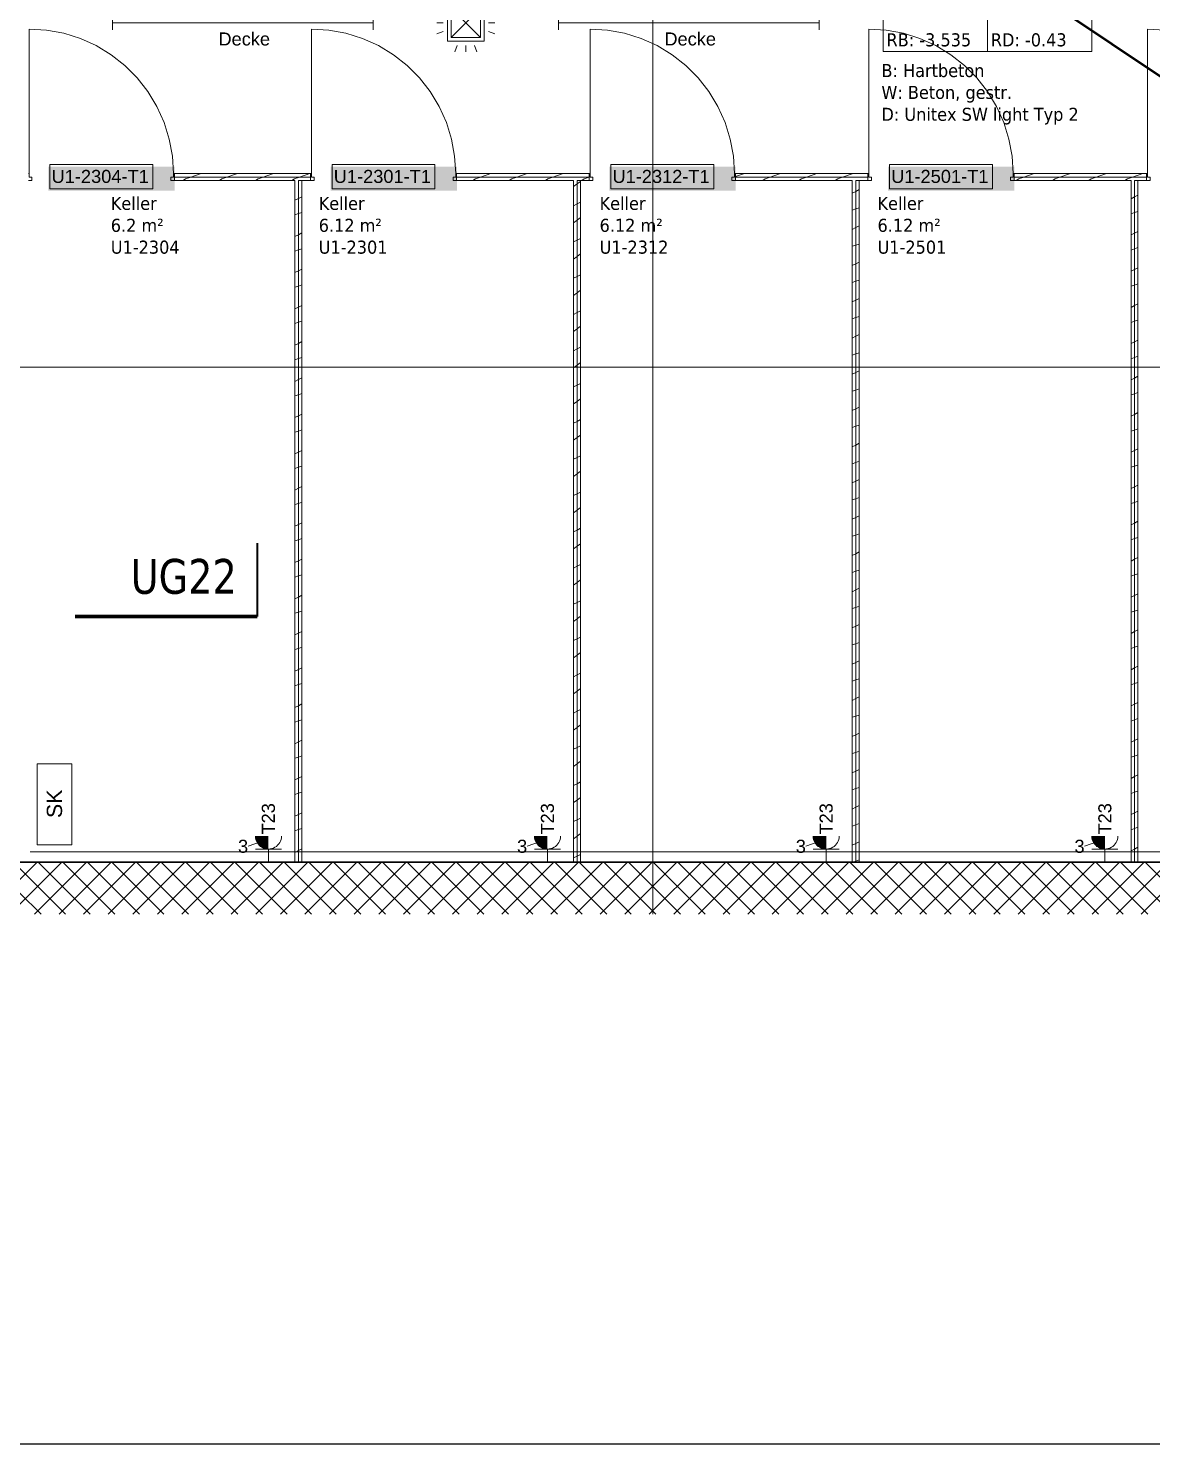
# Model space of a CAD drawing. Extents: x -1132 to 613, y -179 to 712.
# Drawn here: x -384.6 to -255.4, y -174.5 to -11.8 of the extents above; entities that cross this region are included whole.
import ezdxf
from ezdxf.lldxf.tags import DXFTag

# ---------------------------------------------------------------- set-up
doc = ezdxf.new("R2010")
doc.units = 0
doc.layers.get('0').update_dxf_attribs({"lineweight": 13})
for name, color, linetype, lineweight in [('A-AREA-____-IDEN', 7, 'Continuous', 5), ('A-DOOR-____-IDEN', 7, 'Continuous', 5), ('A-DOOR-FRAM-MCUT', 7, 'Continuous', 9), ('A-DOOR-OPNG-OTLN', 7, 'Continuous', 9), ('A-FLOR-____-OVHD', 7, 'Strichpunkt - Fein', 9), ('A-WALL-____-MCUT', 7, 'Continuous', 35), ('A-WALL-____-PATT', 7, 'Continuous', 35), ('A-WALL-FNSH-MCUT', 7, 'Continuous', 35), ('S-GRID-____-OTLN', 7, 'Continuous', 5)]:
    doc.layers.add(name, color=color, linetype=linetype, lineweight=lineweight)
for name, color, linetype, lineweight, true_color in [('EL01_WAN_Kraft', 1, 'Continuous', 13, 0xff0000), ('EL01_WAN_Leuchten', 7, 'Continuous', 13, 0x0080ff), ('EL01_WAN_Licht', 7, 'Continuous', 13, 0x0080ff), ('EL01_WAN_Schlaufkasten', 1, 'Continuous', 13, 0xff0000), ('G-____-____-SYMB', 7, 'Strichpunkt - Weit', 5, 0x008080), ('X_Geometrie', 3, 'Continuous', 50, 0x00ff00)]:
    doc.layers.add(name, color=color, linetype=linetype, lineweight=lineweight, true_color=true_color)
doc.styles.get("Standard").update_dxf_attribs({"font": 'arial.ttf'})
tags = doc.linetypes.add('_Rasterlinie_', pattern=[0.375, 0.2, -0.05, 0.075, -0.05]).pattern_tags.tags
tags[10:11] = [DXFTag(74, 4), DXFTag(75, 0), DXFTag(340, '0'), DXFTag(46, 1.0), DXFTag(50, 0.0), DXFTag(44, 0.0), DXFTag(45, 0.0)]
tags[8:9] = [DXFTag(74, 4), DXFTag(75, 0), DXFTag(340, '0'), DXFTag(46, 1.0), DXFTag(50, 0.0), DXFTag(44, 0.0), DXFTag(45, 0.0)]
tags[6:7] = [DXFTag(74, 4), DXFTag(75, 0), DXFTag(340, '0'), DXFTag(46, 1.0), DXFTag(50, 0.0), DXFTag(44, 0.0), DXFTag(45, 0.0)]
tags[4:5] = [DXFTag(74, 4), DXFTag(75, 0), DXFTag(340, '0'), DXFTag(46, 1.0), DXFTag(50, 0.0), DXFTag(44, 0.0), DXFTag(45, 0.0)]
tags = doc.linetypes.add('_Schnittlinie_', pattern=[0.3, 0.15, -0.05, 0.05, -0.05]).pattern_tags.tags
tags[10:11] = [DXFTag(74, 4), DXFTag(75, 0), DXFTag(340, '0'), DXFTag(46, 1.0), DXFTag(50, 0.0), DXFTag(44, 0.0), DXFTag(45, 0.0)]
tags[8:9] = [DXFTag(74, 4), DXFTag(75, 0), DXFTag(340, '0'), DXFTag(46, 1.0), DXFTag(50, 0.0), DXFTag(44, 0.0), DXFTag(45, 0.0)]
tags[6:7] = [DXFTag(74, 4), DXFTag(75, 0), DXFTag(340, '0'), DXFTag(46, 1.0), DXFTag(50, 0.0), DXFTag(44, 0.0), DXFTag(45, 0.0)]
tags[4:5] = [DXFTag(74, 4), DXFTag(75, 0), DXFTag(340, '0'), DXFTag(46, 1.0), DXFTag(50, 0.0), DXFTag(44, 0.0), DXFTag(45, 0.0)]
tags = doc.linetypes.add('Strichpunkt - Fein', pattern=[0.2, 0.1, -0.05, 0, -0.05]).pattern_tags.tags
tags[10:11] = [DXFTag(74, 4), DXFTag(75, 0), DXFTag(340, '0'), DXFTag(46, 1.0), DXFTag(50, 0.0), DXFTag(44, 0.0), DXFTag(45, 0.0)]
tags[8:9] = [DXFTag(74, 4), DXFTag(75, 0), DXFTag(340, '0'), DXFTag(46, 1.0), DXFTag(50, 0.0), DXFTag(44, 0.0), DXFTag(45, 0.0)]
tags[6:7] = [DXFTag(74, 4), DXFTag(75, 0), DXFTag(340, '0'), DXFTag(46, 1.0), DXFTag(50, 0.0), DXFTag(44, 0.0), DXFTag(45, 0.0)]
tags[4:5] = [DXFTag(74, 4), DXFTag(75, 0), DXFTag(340, '0'), DXFTag(46, 1.0), DXFTag(50, 0.0), DXFTag(44, 0.0), DXFTag(45, 0.0)]
tags = doc.linetypes.add('Strichpunkt - Weit', pattern=[0.5, 0.2, -0.15, 0, -0.15]).pattern_tags.tags
tags[10:11] = [DXFTag(74, 4), DXFTag(75, 0), DXFTag(340, '0'), DXFTag(46, 1.0), DXFTag(50, 0.0), DXFTag(44, 0.0), DXFTag(45, 0.0)]
tags[8:9] = [DXFTag(74, 4), DXFTag(75, 0), DXFTag(340, '0'), DXFTag(46, 1.0), DXFTag(50, 0.0), DXFTag(44, 0.0), DXFTag(45, 0.0)]
tags[6:7] = [DXFTag(74, 4), DXFTag(75, 0), DXFTag(340, '0'), DXFTag(46, 1.0), DXFTag(50, 0.0), DXFTag(44, 0.0), DXFTag(45, 0.0)]
tags[4:5] = [DXFTag(74, 4), DXFTag(75, 0), DXFTag(340, '0'), DXFTag(46, 1.0), DXFTag(50, 0.0), DXFTag(44, 0.0), DXFTag(45, 0.0)]

# ---------------------------------------------------------------- blocks, each defined once
blk = doc.blocks.new('Referenz-A0UNPDE96I', base_point=(-1115.89, -117.37))
at = {"layer": 'A-AREA-____-IDEN', "color": 0, "linetype": 'Continuous', "ltscale": 0.13}
for p, q in [((-286.32, -14.46), (-286.32, -8.33)), ((-274.32, -8.33), (-274.32, -14.46)), ((-262.32, -8.33), (-262.32, -14.46)), ((-262.32, -14.46), (-286.32, -14.46))]:
    blk.add_line(p, q, dxfattribs=at)
at = {"layer": 'A-DOOR-____-IDEN', "color": 0, "linetype": 'Continuous', "ltscale": 0.13}
for p, q in [((-382.14, -27.44), (-370.3, -27.44)), ((-382.14, -30.22), (-382.14, -27.44)), ((-370.3, -27.44), (-370.3, -30.22)), ((-349.69, -27.44), (-337.85, -27.44)), ((-349.69, -30.22), (-349.69, -27.44)), ((-337.85, -27.44), (-337.85, -30.22)), ((-317.64, -27.44), (-305.8, -27.44)), ((-317.64, -30.22), (-317.64, -27.44)), ((-305.8, -27.44), (-305.8, -30.22)), ((-285.59, -27.44), (-273.75, -27.44)), ((-285.59, -30.22), (-285.59, -27.44)), ((-273.75, -27.44), (-273.75, -30.22)), ((-370.3, -30.22), (-382.14, -30.22)), ((-337.85, -30.22), (-349.69, -30.22)), ((-305.8, -30.22), (-317.64, -30.22)), ((-273.75, -30.22), (-285.59, -30.22))]:
    blk.add_line(p, q, dxfattribs=at)
at = {"layer": 'A-DOOR-____-IDEN', "color": 7, "linetype": 'Continuous', "ltscale": 0.13, "true_color": 0xffffff}
for points in [[(-382.31, -30.44), (-367.77, -30.44), (-382.31, -27.68)], [(-367.77, -30.44), (-382.31, -27.68), (-367.77, -27.68)], [(-349.86, -30.44), (-335.32, -30.44), (-349.86, -27.68)], [(-335.32, -30.44), (-349.86, -27.68), (-335.32, -27.68)], [(-317.81, -30.44), (-303.27, -30.44), (-317.81, -27.68)], [(-303.27, -30.44), (-317.81, -27.68), (-303.27, -27.68)], [(-285.76, -30.44), (-271.22, -30.44), (-285.76, -27.68)], [(-271.22, -30.44), (-285.76, -27.68), (-271.22, -27.68)]]:
    blk.add_solid(points, dxfattribs=at)
at = {"layer": 'A-DOOR-FRAM-MCUT', "color": 0, "linetype": 'Continuous', "ltscale": 0.13}
for p, q in [((-384.61, -28.47), (-384.51, -28.47)), ((-384.21, -29.27), (-384.61, -29.27)), ((-384.51, -28.47), (-384.51, -28.87)), ((-384.51, -28.87), (-384.21, -28.87)), ((-384.21, -28.87), (-384.21, -29.27)), ((-368.21, -28.87), (-367.91, -28.87)), ((-368.21, -29.27), (-368.21, -28.87)), ((-367.81, -29.27), (-368.21, -29.27)), ((-367.91, -28.87), (-367.91, -28.47)), ((-367.91, -28.47), (-367.81, -28.47)), ((-352.16, -28.47), (-352.06, -28.47)), ((-351.76, -29.27), (-352.16, -29.27)), ((-352.06, -28.47), (-352.06, -28.87)), ((-352.06, -28.87), (-351.76, -28.87)), ((-351.76, -28.87), (-351.76, -29.27)), ((-335.76, -28.87), (-335.46, -28.87)), ((-335.76, -29.27), (-335.76, -28.87)), ((-335.36, -29.27), (-335.76, -29.27)), ((-335.46, -28.87), (-335.46, -28.47)), ((-335.46, -28.47), (-335.36, -28.47)), ((-320.11, -28.47), (-320.01, -28.47)), ((-319.71, -29.27), (-320.11, -29.27)), ((-320.01, -28.47), (-320.01, -28.87)), ((-320.01, -28.87), (-319.71, -28.87)), ((-319.71, -28.87), (-319.71, -29.27)), ((-303.71, -28.87), (-303.41, -28.87)), ((-303.71, -29.27), (-303.71, -28.87)), ((-303.31, -29.27), (-303.71, -29.27)), ((-303.41, -28.87), (-303.41, -28.47)), ((-303.41, -28.47), (-303.31, -28.47)), ((-288.06, -28.47), (-287.96, -28.47)), ((-287.66, -29.27), (-288.06, -29.27)), ((-287.96, -28.47), (-287.96, -28.87)), ((-287.96, -28.87), (-287.66, -28.87)), ((-287.66, -28.87), (-287.66, -29.27)), ((-271.66, -28.87), (-271.36, -28.87)), ((-271.66, -29.27), (-271.66, -28.87)), ((-271.26, -29.27), (-271.66, -29.27)), ((-271.36, -28.87), (-271.36, -28.47)), ((-271.36, -28.47), (-271.26, -28.47)), ((-256.01, -28.47), (-255.91, -28.47)), ((-255.61, -29.27), (-256.01, -29.27)), ((-255.91, -28.47), (-255.91, -28.87)), ((-255.91, -28.87), (-255.61, -28.87)), ((-255.61, -28.87), (-255.61, -29.27))]:
    blk.add_line(p, q, dxfattribs=at)
at = {"layer": 'A-DOOR-OPNG-OTLN', "color": 0, "linetype": 'Continuous', "ltscale": 0.13}
for p, q in [((-384.51, -28.47), (-384.51, -11.87)), ((-382.51, -11.99), (-384.51, -11.87)), ((-380.54, -12.35), (-382.51, -11.99)), ((-378.63, -12.95), (-380.54, -12.35)), ((-376.8, -13.77), (-378.63, -12.95)), ((-352.06, -28.47), (-352.06, -11.87)), ((-350.06, -11.99), (-352.06, -11.87)), ((-348.09, -12.35), (-350.06, -11.99)), ((-346.18, -12.95), (-348.09, -12.35)), ((-344.35, -13.77), (-346.18, -12.95)), ((-320.01, -28.47), (-320.01, -11.87)), ((-318.01, -11.99), (-320.01, -11.87)), ((-316.04, -12.35), (-318.01, -11.99)), ((-314.13, -12.95), (-316.04, -12.35)), ((-312.3, -13.77), (-314.13, -12.95)), ((-287.96, -28.47), (-287.96, -11.87)), ((-285.96, -11.99), (-287.96, -11.87)), ((-283.99, -12.35), (-285.96, -11.99)), ((-282.08, -12.95), (-283.99, -12.35)), ((-280.25, -13.77), (-282.08, -12.95)), ((-255.91, -28.47), (-255.91, -11.87)), ((-253.91, -11.99), (-255.91, -11.87)), ((-375.08, -14.81), (-376.8, -13.77)), ((-342.63, -14.81), (-344.35, -13.77)), ((-310.58, -14.81), (-312.3, -13.77)), ((-278.53, -14.81), (-280.25, -13.77)), ((-373.51, -16.05), (-375.08, -14.81)), ((-372.09, -17.46), (-373.51, -16.05)), ((-341.06, -16.05), (-342.63, -14.81)), ((-339.64, -17.46), (-341.06, -16.05)), ((-309.01, -16.05), (-310.58, -14.81)), ((-307.59, -17.46), (-309.01, -16.05)), ((-276.96, -16.05), (-278.53, -14.81)), ((-275.54, -17.46), (-276.96, -16.05)), ((-370.85, -19.04), (-372.09, -17.46)), ((-338.4, -19.04), (-339.64, -17.46)), ((-306.35, -19.04), (-307.59, -17.46)), ((-274.3, -19.04), (-275.54, -17.46)), ((-369.82, -20.76), (-370.85, -19.04)), ((-337.37, -20.76), (-338.4, -19.04)), ((-305.32, -20.76), (-306.35, -19.04)), ((-273.27, -20.76), (-274.3, -19.04)), ((-368.99, -22.59), (-369.82, -20.76)), ((-336.54, -22.59), (-337.37, -20.76)), ((-304.49, -22.59), (-305.32, -20.76)), ((-272.44, -22.59), (-273.27, -20.76)), ((-368.4, -24.5), (-368.99, -22.59)), ((-335.95, -24.5), (-336.54, -22.59)), ((-303.9, -24.5), (-304.49, -22.59)), ((-271.85, -24.5), (-272.44, -22.59)), ((-368.04, -26.47), (-368.4, -24.5)), ((-335.59, -26.47), (-335.95, -24.5)), ((-303.54, -26.47), (-303.9, -24.5)), ((-271.49, -26.47), (-271.85, -24.5)), ((-367.91, -28.47), (-368.04, -26.47)), ((-335.46, -28.47), (-335.59, -26.47)), ((-303.41, -28.47), (-303.54, -26.47)), ((-271.36, -28.47), (-271.49, -26.47))]:
    blk.add_line(p, q, dxfattribs=at)
at = {"layer": 'A-FLOR-____-OVHD', "color": 0, "linetype": 'Strichpunkt - Fein', "ltscale": 0.13}
for p, q in [((-167.11, -106.42), (-384.41, -106.42)), ((-231.11, -107.62), (-995.01, -107.62))]:
    blk.add_line(p, q, dxfattribs=at)
at = {"layer": 'A-WALL-____-MCUT', "color": 0, "linetype": 'Continuous', "lineweight": 9, "ltscale": 0.13}
for p, q in [((-367.81, -28.87), (-352.16, -28.87)), ((-353.56, -107.62), (-353.56, -29.27)), ((-353.16, -29.27), (-353.56, -29.27)), ((-335.36, -28.87), (-320.11, -28.87)), ((-321.51, -107.62), (-321.51, -29.27)), ((-321.11, -29.27), (-321.51, -29.27)), ((-303.31, -28.87), (-288.06, -28.87)), ((-289.46, -107.62), (-289.46, -29.27)), ((-289.06, -29.27), (-289.46, -29.27)), ((-271.26, -28.87), (-256.01, -28.87)), ((-257.41, -107.62), (-257.41, -29.27)), ((-257.01, -29.27), (-257.41, -29.27))]:
    blk.add_line(p, q, dxfattribs=at)
at = {"layer": 'A-WALL-____-MCUT', "color": 0, "linetype": 'Continuous', "ltscale": 0.35}
for p, q in [((-289.46, -107.62), (-385.61, -107.62)), ((-129.21, -107.62), (-289.46, -107.62))]:
    blk.add_line(p, q, dxfattribs=at)
at = {"layer": 'A-WALL-____-PATT', "color": 0, "linetype": 'Continuous', "lineweight": 9, "ltscale": 0.13}
for p, q in [((-366.52, -29.07), (-366.8, -29.27)), ((-365.93, -28.87), (-366.52, -29.07)), ((-364.73, -28.47), (-365.93, -28.87)), ((-362.36, -29.07), (-362.63, -29.27)), ((-361.77, -28.87), (-362.36, -29.07)), ((-360.57, -28.47), (-361.77, -28.87)), ((-358.19, -29.07), (-358.47, -29.27)), ((-357.6, -28.87), (-358.19, -29.07)), ((-356.4, -28.47), (-357.6, -28.87)), ((-354.02, -29.06), (-354.3, -29.27)), ((-353.44, -28.87), (-354.03, -29.07)), ((-352.24, -28.47), (-353.44, -28.87)), ((-333.2, -29.06), (-333.48, -29.27)), ((-332.62, -28.87), (-333.2, -29.07)), ((-331.42, -28.47), (-332.62, -28.87)), ((-329.03, -29.06), (-329.31, -29.27)), ((-328.45, -28.87), (-329.04, -29.07)), ((-327.25, -28.47), (-328.45, -28.87)), ((-324.87, -29.06), (-325.15, -29.27)), ((-324.29, -28.87), (-324.87, -29.07)), ((-323.09, -28.47), (-324.29, -28.87)), ((-320.7, -29.06), (-320.98, -29.27)), ((-320.12, -28.87), (-320.71, -29.07)), ((-320.11, -28.87), (-320.12, -28.87)), ((-302.26, -28.47), (-303.31, -28.82)), ((-299.88, -29.06), (-300.16, -29.27)), ((-299.3, -28.87), (-299.88, -29.07)), ((-298.1, -28.47), (-299.3, -28.87)), ((-295.71, -29.06), (-295.99, -29.27)), ((-295.13, -28.87), (-295.72, -29.07)), ((-293.93, -28.47), (-295.13, -28.87)), ((-291.54, -29.06), (-291.83, -29.27)), ((-290.97, -28.87), (-291.55, -29.07)), ((-289.77, -28.47), (-290.97, -28.87)), ((-270.72, -29.06), (-271, -29.27)), ((-270.15, -28.87), (-270.73, -29.07)), ((-268.95, -28.47), (-270.15, -28.87)), ((-266.55, -29.06), (-266.84, -29.27)), ((-265.98, -28.87), (-266.56, -29.07)), ((-264.78, -28.47), (-265.98, -28.87)), ((-262.39, -29.06), (-262.67, -29.27)), ((-261.82, -28.87), (-262.4, -29.07)), ((-260.62, -28.47), (-261.82, -28.87)), ((-258.22, -29.06), (-258.51, -29.27)), ((-257.65, -28.87), (-258.23, -29.06)), ((-256.45, -28.47), (-257.65, -28.87)), ((-321.51, -29.67), (-321.91, -29.97)), ((-321.11, -29.37), (-321.51, -29.67)), ((-289.46, -30.52), (-289.86, -30.72)), ((-289.06, -30.32), (-289.46, -30.52)), ((-353.56, -31.33), (-353.96, -31.53)), ((-353.16, -31.13), (-353.56, -31.33)), ((-321.51, -31.97), (-321.91, -32.17)), ((-321.11, -31.77), (-321.51, -31.97)), ((-289.46, -32.54), (-289.86, -32.67)), ((-289.06, -32.4), (-289.46, -32.54)), ((-257.41, -31.16), (-257.81, -31.36)), ((-257.01, -30.96), (-257.41, -31.16)), ((-353.56, -33.08), (-353.96, -33.21)), ((-353.16, -32.94), (-353.56, -33.08)), ((-321.51, -33.84), (-321.91, -34.14)), ((-321.11, -33.54), (-321.51, -33.84)), ((-257.41, -32.96), (-257.81, -33.09)), ((-257.01, -32.82), (-257.41, -32.96)), ((-353.56, -35.5), (-353.96, -35.7)), ((-353.16, -35.3), (-353.56, -35.5)), ((-289.46, -34.69), (-289.86, -34.89)), ((-289.06, -34.49), (-289.46, -34.69)), ((-257.41, -35.32), (-257.81, -35.52)), ((-257.01, -35.12), (-257.41, -35.32)), ((-353.56, -37.24), (-353.96, -37.38)), ((-353.16, -37.11), (-353.56, -37.24)), ((-321.51, -36.13), (-321.91, -36.33)), ((-321.11, -35.93), (-321.51, -36.13)), ((-289.46, -36.7), (-289.86, -36.83)), ((-289.06, -36.57), (-289.46, -36.7)), ((-257.41, -37.12), (-257.81, -37.26)), ((-257.01, -36.99), (-257.41, -37.12)), ((-321.51, -38), (-321.91, -38.3)), ((-321.11, -37.7), (-321.51, -38)), ((-289.46, -38.85), (-289.86, -39.05)), ((-289.06, -38.65), (-289.46, -38.85)), ((-353.56, -39.66), (-353.96, -39.86)), ((-353.16, -39.46), (-353.56, -39.66)), ((-321.51, -40.3), (-321.91, -40.5)), ((-321.11, -40.1), (-321.51, -40.3)), ((-257.41, -39.49), (-257.81, -39.69)), ((-257.01, -39.29), (-257.41, -39.49)), ((-353.56, -41.41), (-353.96, -41.54)), ((-353.16, -41.27), (-353.56, -41.41)), ((-321.51, -42.17), (-321.91, -42.47)), ((-321.11, -41.87), (-321.51, -42.17)), ((-289.46, -40.86), (-289.86, -41)), ((-289.06, -40.73), (-289.46, -40.86)), ((-257.41, -41.29), (-257.81, -41.42)), ((-257.01, -41.15), (-257.41, -41.29)), ((-353.56, -43.83), (-353.96, -44.03)), ((-353.16, -43.63), (-353.56, -43.83)), ((-289.46, -43.02), (-289.86, -43.22)), ((-289.06, -42.82), (-289.46, -43.02)), ((-257.41, -43.65), (-257.81, -43.85)), ((-257.01, -43.45), (-257.41, -43.65)), ((-353.16, -45.44), (-353.56, -45.57)), ((-321.51, -44.46), (-321.91, -44.66)), ((-321.11, -44.26), (-321.51, -44.46)), ((-289.46, -45.03), (-289.86, -45.16)), ((-289.06, -44.9), (-289.46, -45.03)), ((-257.41, -45.45), (-257.81, -45.59)), ((-257.01, -45.32), (-257.41, -45.45)), ((-353.56, -45.57), (-353.96, -45.71)), ((-321.51, -46.33), (-321.91, -46.63)), ((-321.11, -46.03), (-321.51, -46.33)), ((-289.46, -47.18), (-289.86, -47.38)), ((-289.06, -46.98), (-289.46, -47.18)), ((-353.56, -47.99), (-353.96, -48.19)), ((-353.16, -47.79), (-353.56, -47.99)), ((-321.51, -48.63), (-321.91, -48.83)), ((-321.11, -48.43), (-321.51, -48.63)), ((-257.41, -47.82), (-257.81, -48.02)), ((-257.01, -47.62), (-257.41, -47.82)), ((-353.56, -49.74), (-353.96, -49.87)), ((-353.16, -49.6), (-353.56, -49.74)), ((-321.11, -50.2), (-321.51, -50.5)), ((-289.46, -49.19), (-289.86, -49.33)), ((-289.06, -49.06), (-289.46, -49.19)), ((-257.41, -49.62), (-257.81, -49.75)), ((-257.01, -49.48), (-257.41, -49.62)), ((-353.16, -51.96), (-353.56, -52.16)), ((-321.51, -50.5), (-321.91, -50.8)), ((-289.46, -51.35), (-289.86, -51.55)), ((-289.06, -51.15), (-289.46, -51.35)), ((-257.41, -51.98), (-257.81, -52.18)), ((-257.01, -51.78), (-257.41, -51.98)), ((-353.56, -52.16), (-353.96, -52.36)), ((-321.51, -52.79), (-321.91, -52.99)), ((-321.11, -52.59), (-321.51, -52.79)), ((-289.46, -53.36), (-289.86, -53.49)), ((-289.06, -53.23), (-289.46, -53.36)), ((-257.01, -53.65), (-257.41, -53.78)), ((-353.56, -53.9), (-353.96, -54.04)), ((-353.16, -53.77), (-353.56, -53.9)), ((-321.51, -54.66), (-321.91, -54.96)), ((-321.11, -54.36), (-321.51, -54.66)), ((-289.06, -55.31), (-289.46, -55.51)), ((-257.41, -53.78), (-257.81, -53.91)), ((-353.56, -56.32), (-353.96, -56.52)), ((-353.16, -56.12), (-353.56, -56.32)), ((-321.11, -56.76), (-321.51, -56.96)), ((-289.46, -55.51), (-289.86, -55.71)), ((-257.41, -56.15), (-257.81, -56.35)), ((-257.01, -55.95), (-257.41, -56.15)), ((-353.56, -58.07), (-353.96, -58.2)), ((-353.16, -57.93), (-353.56, -58.07)), ((-321.51, -56.96), (-321.91, -57.16)), ((-321.11, -58.53), (-321.51, -58.83)), ((-289.46, -57.52), (-289.86, -57.66)), ((-289.06, -57.39), (-289.46, -57.52)), ((-257.41, -57.95), (-257.81, -58.08)), ((-257.01, -57.81), (-257.41, -57.95)), ((-321.51, -58.83), (-321.91, -59.13)), ((-289.46, -59.68), (-289.86, -59.88)), ((-289.06, -59.48), (-289.46, -59.68)), ((-257.01, -60.11), (-257.41, -60.31)), ((-353.56, -60.49), (-353.96, -60.69)), ((-353.16, -60.29), (-353.56, -60.49)), ((-321.51, -61.12), (-321.91, -61.32)), ((-321.11, -60.92), (-321.51, -61.12)), ((-289.46, -61.69), (-289.86, -61.82)), ((-289.06, -61.55), (-289.46, -61.69)), ((-257.41, -60.31), (-257.81, -60.51)), ((-353.56, -62.23), (-353.96, -62.36)), ((-353.16, -62.1), (-353.56, -62.23)), ((-321.51, -62.99), (-321.91, -63.29)), ((-321.11, -62.69), (-321.51, -62.99)), ((-257.41, -62.11), (-257.81, -62.24)), ((-257.01, -61.98), (-257.41, -62.11)), ((-353.56, -64.65), (-353.96, -64.85)), ((-353.16, -64.45), (-353.56, -64.65)), ((-289.46, -63.84), (-289.86, -64.04)), ((-289.06, -63.64), (-289.46, -63.84)), ((-257.41, -64.48), (-257.81, -64.68)), ((-257.01, -64.28), (-257.41, -64.48)), ((-353.56, -66.4), (-353.96, -66.53)), ((-353.16, -66.26), (-353.56, -66.4)), ((-321.51, -65.29), (-321.91, -65.49)), ((-321.11, -65.09), (-321.51, -65.29)), ((-289.46, -65.85), (-289.86, -65.99)), ((-289.06, -65.72), (-289.46, -65.85)), ((-257.41, -66.28), (-257.81, -66.41)), ((-257.01, -66.14), (-257.41, -66.28)), ((-321.51, -67.16), (-321.91, -67.46)), ((-321.11, -66.86), (-321.51, -67.16)), ((-289.46, -68.01), (-289.86, -68.21)), ((-289.06, -67.81), (-289.46, -68.01)), ((-353.56, -68.82), (-353.96, -69.02)), ((-353.16, -68.62), (-353.56, -68.82)), ((-321.51, -69.45), (-321.91, -69.65)), ((-321.11, -69.25), (-321.51, -69.45)), ((-289.06, -69.88), (-289.46, -70.02)), ((-257.41, -68.64), (-257.81, -68.84)), ((-257.01, -68.44), (-257.41, -68.64)), ((-353.56, -70.56), (-353.96, -70.69)), ((-353.16, -70.43), (-353.56, -70.56)), ((-321.51, -71.32), (-321.91, -71.62)), ((-321.11, -71.02), (-321.51, -71.32)), ((-289.46, -70.02), (-289.86, -70.15)), ((-257.41, -70.44), (-257.81, -70.57)), ((-257.01, -70.31), (-257.41, -70.44)), ((-353.56, -72.98), (-353.96, -73.18)), ((-353.16, -72.78), (-353.56, -72.98)), ((-289.46, -72.17), (-289.86, -72.37)), ((-289.06, -71.97), (-289.46, -72.17)), ((-257.41, -72.81), (-257.81, -73.01)), ((-257.01, -72.61), (-257.41, -72.81)), ((-353.56, -74.73), (-353.96, -74.86)), ((-353.16, -74.59), (-353.56, -74.73)), ((-321.51, -73.62), (-321.91, -73.82)), ((-321.11, -73.42), (-321.51, -73.62)), ((-289.46, -74.18), (-289.86, -74.32)), ((-289.06, -74.05), (-289.46, -74.18)), ((-257.41, -74.6), (-257.81, -74.74)), ((-257.01, -74.47), (-257.41, -74.6)), ((-321.51, -75.49), (-321.91, -75.79)), ((-321.11, -75.19), (-321.51, -75.49)), ((-289.46, -76.34), (-289.86, -76.54)), ((-289.06, -76.14), (-289.46, -76.34)), ((-353.56, -77.15), (-353.96, -77.35)), ((-353.16, -76.95), (-353.56, -77.15)), ((-321.51, -77.78), (-321.91, -77.98)), ((-321.11, -77.58), (-321.51, -77.78)), ((-257.41, -76.97), (-257.81, -77.17)), ((-257.01, -76.77), (-257.41, -76.97)), ((-353.56, -78.89), (-353.96, -79.02)), ((-353.16, -78.76), (-353.56, -78.89)), ((-321.51, -79.65), (-321.91, -79.95)), ((-321.11, -79.35), (-321.51, -79.65)), ((-289.46, -78.35), (-289.86, -78.48)), ((-289.06, -78.21), (-289.46, -78.35)), ((-257.41, -78.77), (-257.81, -78.9)), ((-257.01, -78.64), (-257.41, -78.77)), ((-353.56, -81.31), (-353.96, -81.51)), ((-353.16, -81.11), (-353.56, -81.31)), ((-289.46, -80.5), (-289.86, -80.7)), ((-289.06, -80.3), (-289.46, -80.5)), ((-257.41, -81.13), (-257.81, -81.33)), ((-257.01, -80.93), (-257.41, -81.13)), ((-353.16, -82.92), (-353.56, -83.05)), ((-321.51, -81.95), (-321.91, -82.15)), ((-321.11, -81.75), (-321.51, -81.95)), ((-289.46, -82.51), (-289.86, -82.65)), ((-289.06, -82.38), (-289.46, -82.51)), ((-257.41, -82.93), (-257.81, -83.07)), ((-257.01, -82.8), (-257.41, -82.93)), ((-353.56, -83.05), (-353.96, -83.19)), ((-321.51, -83.82), (-321.91, -84.12)), ((-321.11, -83.52), (-321.51, -83.82)), ((-289.06, -84.47), (-289.46, -84.67)), ((-353.56, -85.48), (-353.96, -85.68)), ((-353.16, -85.28), (-353.56, -85.48)), ((-321.51, -86.11), (-321.91, -86.31)), ((-321.11, -85.91), (-321.51, -86.11)), ((-289.46, -84.67), (-289.86, -84.87)), ((-257.41, -85.3), (-257.81, -85.5)), ((-257.01, -85.1), (-257.41, -85.3)), ((-353.56, -87.22), (-353.96, -87.35)), ((-353.16, -87.09), (-353.56, -87.22)), ((-321.11, -87.68), (-321.51, -87.98)), ((-289.46, -86.68), (-289.86, -86.81)), ((-289.06, -86.54), (-289.46, -86.68)), ((-257.41, -87.1), (-257.81, -87.23)), ((-257.01, -86.97), (-257.41, -87.1)), ((-353.16, -89.44), (-353.56, -89.64)), ((-321.51, -87.98), (-321.91, -88.28)), ((-289.46, -88.83), (-289.86, -89.03)), ((-289.06, -88.63), (-289.46, -88.83)), ((-257.41, -89.46), (-257.81, -89.66)), ((-257.01, -89.26), (-257.41, -89.46)), ((-353.56, -89.64), (-353.96, -89.84)), ((-321.51, -90.28), (-321.91, -90.48)), ((-321.11, -90.08), (-321.51, -90.28)), ((-289.46, -90.84), (-289.86, -90.97)), ((-289.06, -90.71), (-289.46, -90.84)), ((-353.56, -91.38), (-353.96, -91.52)), ((-353.16, -91.25), (-353.56, -91.38)), ((-321.51, -92.15), (-321.91, -92.45)), ((-321.11, -91.85), (-321.51, -92.15)), ((-257.41, -91.26), (-257.81, -91.4)), ((-257.01, -91.13), (-257.41, -91.26)), ((-353.56, -93.81), (-353.96, -94.01)), ((-353.16, -93.61), (-353.56, -93.81)), ((-321.11, -94.24), (-321.51, -94.44)), ((-289.46, -92.99), (-289.86, -93.19)), ((-289.06, -92.79), (-289.46, -92.99)), ((-257.41, -93.63), (-257.81, -93.83)), ((-257.01, -93.43), (-257.41, -93.63)), ((-353.56, -95.55), (-353.96, -95.68)), ((-353.16, -95.42), (-353.56, -95.55)), ((-321.51, -94.44), (-321.91, -94.64)), ((-289.46, -95.01), (-289.86, -95.14)), ((-289.06, -94.87), (-289.46, -95.01)), ((-257.41, -95.43), (-257.81, -95.56)), ((-257.01, -95.3), (-257.41, -95.43)), ((-321.51, -96.31), (-321.91, -96.61)), ((-321.11, -96.01), (-321.51, -96.31)), ((-289.46, -97.16), (-289.86, -97.36)), ((-289.06, -96.96), (-289.46, -97.16)), ((-257.01, -97.59), (-257.41, -97.79)), ((-353.56, -97.97), (-353.96, -98.17)), ((-353.16, -97.77), (-353.56, -97.97)), ((-321.51, -98.61), (-321.91, -98.81)), ((-321.11, -98.41), (-321.51, -98.61)), ((-289.46, -99.17), (-289.86, -99.3)), ((-289.06, -99.04), (-289.46, -99.17)), ((-257.41, -97.79), (-257.81, -97.99)), ((-353.56, -99.71), (-353.96, -99.85)), ((-353.16, -99.58), (-353.56, -99.71)), ((-321.51, -100.48), (-321.91, -100.78)), ((-321.11, -100.18), (-321.51, -100.48)), ((-257.41, -99.59), (-257.81, -99.73)), ((-257.01, -99.46), (-257.41, -99.59)), ((-353.56, -102.14), (-353.96, -102.34)), ((-353.16, -101.94), (-353.56, -102.14)), ((-289.46, -101.32), (-289.86, -101.52)), ((-289.06, -101.12), (-289.46, -101.32)), ((-257.41, -101.96), (-257.81, -102.16)), ((-257.01, -101.76), (-257.41, -101.96)), ((-353.56, -103.88), (-353.96, -104.01)), ((-353.16, -103.75), (-353.56, -103.88)), ((-321.51, -102.77), (-321.91, -102.97)), ((-321.11, -102.57), (-321.51, -102.77)), ((-289.46, -103.34), (-289.86, -103.47)), ((-289.06, -103.2), (-289.46, -103.34)), ((-257.41, -103.76), (-257.81, -103.89)), ((-257.01, -103.62), (-257.41, -103.76)), ((-321.51, -104.64), (-321.91, -104.94)), ((-321.11, -104.34), (-321.51, -104.64)), ((-289.46, -105.49), (-289.86, -105.69)), ((-289.06, -105.29), (-289.46, -105.49)), ((-353.56, -106.3), (-353.96, -106.5)), ((-353.16, -106.1), (-353.56, -106.3)), ((-321.51, -106.94), (-321.91, -107.14)), ((-321.11, -106.74), (-321.51, -106.94)), ((-289.06, -107.37), (-289.46, -107.5)), ((-257.41, -106.12), (-257.81, -106.32)), ((-257.01, -105.92), (-257.41, -106.12)), ((-385.61, -109.65), (-383.59, -107.62)), ((-385.61, -112.48), (-380.76, -107.62)), ((-380.32, -113.6), (-385.61, -108.31)), ((-383.91, -113.6), (-377.93, -107.62)), ((-377.49, -113.6), (-383.47, -107.62)), ((-381.08, -113.6), (-375.1, -107.62)), ((-374.66, -113.6), (-380.64, -107.62)), ((-378.25, -113.6), (-372.27, -107.62)), ((-371.83, -113.6), (-377.82, -107.62)), ((-375.43, -113.6), (-369.44, -107.62)), ((-369.01, -113.6), (-374.99, -107.62)), ((-372.6, -113.6), (-366.62, -107.62)), ((-366.18, -113.6), (-372.16, -107.62)), ((-369.77, -113.6), (-363.79, -107.62)), ((-363.35, -113.6), (-369.33, -107.62)), ((-366.94, -113.6), (-360.96, -107.62)), ((-360.52, -113.6), (-366.5, -107.62)), ((-364.11, -113.6), (-358.13, -107.62)), ((-357.69, -113.6), (-363.67, -107.62)), ((-361.28, -113.6), (-355.3, -107.62)), ((-354.86, -113.6), (-360.85, -107.62)), ((-358.46, -113.6), (-352.47, -107.62)), ((-352.04, -113.6), (-358.02, -107.62)), ((-355.63, -113.6), (-349.65, -107.62)), ((-349.21, -113.6), (-355.19, -107.62)), ((-352.8, -113.6), (-346.82, -107.62)), ((-346.38, -113.6), (-352.36, -107.62)), ((-349.97, -113.6), (-343.99, -107.62)), ((-343.55, -113.6), (-349.53, -107.62)), ((-347.14, -113.6), (-341.16, -107.62)), ((-340.72, -113.6), (-346.7, -107.62)), ((-344.31, -113.6), (-338.33, -107.62)), ((-337.89, -113.6), (-343.87, -107.62)), ((-341.48, -113.6), (-335.5, -107.62)), ((-335.06, -113.6), (-341.05, -107.62)), ((-338.66, -113.6), (-332.67, -107.62)), ((-332.24, -113.6), (-338.22, -107.62)), ((-335.83, -113.6), (-329.85, -107.62)), ((-329.41, -113.6), (-335.39, -107.62)), ((-333, -113.6), (-327.02, -107.62)), ((-326.58, -113.6), (-332.56, -107.62)), ((-330.17, -113.6), (-324.19, -107.62)), ((-323.75, -113.6), (-329.73, -107.62)), ((-327.34, -113.6), (-321.36, -107.62)), ((-320.92, -113.6), (-326.9, -107.62)), ((-324.51, -113.6), (-318.53, -107.62)), ((-318.09, -113.6), (-324.08, -107.62)), ((-321.69, -113.6), (-315.7, -107.62)), ((-315.27, -113.6), (-321.25, -107.62)), ((-318.86, -113.6), (-312.88, -107.62)), ((-312.44, -113.6), (-318.42, -107.62)), ((-316.03, -113.6), (-310.05, -107.62)), ((-309.61, -113.6), (-315.59, -107.62)), ((-313.2, -113.6), (-307.22, -107.62)), ((-306.78, -113.6), (-312.76, -107.62)), ((-310.37, -113.6), (-304.39, -107.62)), ((-303.95, -113.6), (-309.93, -107.62)), ((-307.54, -113.6), (-301.56, -107.62)), ((-301.12, -113.6), (-307.11, -107.62)), ((-304.71, -113.6), (-298.73, -107.62)), ((-298.3, -113.6), (-304.28, -107.62)), ((-301.89, -113.6), (-295.9, -107.62)), ((-295.47, -113.6), (-301.45, -107.62)), ((-299.06, -113.6), (-293.08, -107.62)), ((-292.64, -113.6), (-298.62, -107.62)), ((-296.23, -113.6), (-290.25, -107.62)), ((-289.81, -113.6), (-295.79, -107.62)), ((-293.4, -113.6), (-287.42, -107.62)), ((-286.98, -113.6), (-292.96, -107.62)), ((-290.57, -113.6), (-284.59, -107.62)), ((-284.15, -113.6), (-290.13, -107.62)), ((-289.46, -107.5), (-289.83, -107.62)), ((-287.74, -113.6), (-281.76, -107.62)), ((-281.32, -113.6), (-287.31, -107.62)), ((-284.92, -113.6), (-278.93, -107.62)), ((-278.5, -113.6), (-284.48, -107.62)), ((-282.09, -113.6), (-276.11, -107.62)), ((-275.67, -113.6), (-281.65, -107.62)), ((-279.26, -113.6), (-273.28, -107.62)), ((-272.84, -113.6), (-278.82, -107.62)), ((-276.43, -113.6), (-270.45, -107.62)), ((-270.01, -113.6), (-275.99, -107.62)), ((-273.6, -113.6), (-267.62, -107.62)), ((-267.18, -113.6), (-273.16, -107.62)), ((-270.77, -113.6), (-264.79, -107.62)), ((-264.35, -113.6), (-270.34, -107.62)), ((-267.95, -113.6), (-261.96, -107.62)), ((-261.53, -113.6), (-267.51, -107.62)), ((-265.12, -113.6), (-259.14, -107.62)), ((-258.7, -113.6), (-264.68, -107.62)), ((-262.29, -113.6), (-256.31, -107.62)), ((-255.87, -113.6), (-261.85, -107.62)), ((-259.46, -113.6), (-253.48, -107.62)), ((-253.04, -113.6), (-259.02, -107.62)), ((-256.63, -113.6), (-250.65, -107.62)), ((-250.21, -113.6), (-256.19, -107.62)), ((-383.15, -113.6), (-385.61, -111.14))]:
    blk.add_line(p, q, dxfattribs=at)
at = {"layer": 'A-WALL-FNSH-MCUT', "color": 0, "linetype": 'Continuous', "lineweight": 9, "ltscale": 0.13}
for p, q in [((-352.16, -28.47), (-367.81, -28.47)), ((-367.81, -28.47), (-367.81, -29.27)), ((-367.81, -29.27), (-353.96, -29.27)), ((-353.96, -29.27), (-353.96, -107.62)), ((-353.16, -107.62), (-353.16, -29.27)), ((-353.16, -29.27), (-352.16, -29.27)), ((-352.16, -29.27), (-352.16, -28.47)), ((-320.11, -28.47), (-335.36, -28.47)), ((-335.36, -28.47), (-335.36, -29.27)), ((-335.36, -29.27), (-321.91, -29.27)), ((-321.91, -29.27), (-321.91, -107.62)), ((-321.11, -107.62), (-321.11, -29.27)), ((-321.11, -29.27), (-320.11, -29.27)), ((-320.11, -29.27), (-320.11, -28.47)), ((-288.06, -28.47), (-303.31, -28.47)), ((-303.31, -28.47), (-303.31, -29.27)), ((-303.31, -29.27), (-289.86, -29.27)), ((-289.86, -29.27), (-289.86, -107.62)), ((-289.06, -107.62), (-289.06, -29.27)), ((-289.06, -29.27), (-288.06, -29.27)), ((-288.06, -29.27), (-288.06, -28.47)), ((-256.01, -28.47), (-271.26, -28.47)), ((-271.26, -28.47), (-271.26, -29.27)), ((-271.26, -29.27), (-257.81, -29.27)), ((-257.81, -29.27), (-257.81, -107.62)), ((-257.01, -107.62), (-257.01, -29.27)), ((-257.01, -29.27), (-256.01, -29.27)), ((-256.01, -29.27), (-256.01, -28.47))]:
    blk.add_line(p, q, dxfattribs=at)
at = {"layer": 'G-____-____-SYMB', "color": 0, "linetype": 'Continuous', "lineweight": 40, "ltscale": 0.4}
blk.add_line((-358.31, -70.95), (-358.31, -79.38), dxfattribs=at)
at = {"layer": 'G-____-____-SYMB', "color": 0, "linetype": '_Schnittlinie_', "lineweight": 70, "ltscale": 0.7}
blk.add_line((-379.21, -79.38), (-358.31, -79.38), dxfattribs=at)
at = {"layer": 'S-GRID-____-OTLN', "color": 0, "linetype": '_Rasterlinie_', "ltscale": 0.13}
for p, q in [((-312.81, -113.6), (-312.81, 631.48)), ((-1107.61, -50.72), (103.38, -50.72))]:
    blk.add_line(p, q, dxfattribs=at)
at = {"layer": 'X_Geometrie', "color": 0, "linetype": 'Continuous', "ltscale": 0.5}
blk.add_line((-383.45, 69.02), (-132.13, -99.08), dxfattribs=at)
at = {"layer": 'A-AREA-____-IDEN', "color": 0, "linetype": 'Continuous', "ltscale": 0.13, "char_height": 1.5, "attachment_point": 1}
for s, insert in [('{\\W0.9;\\fVerdana;RB: -3.535}', (-285.93, -12.35)), ('{\\W0.9;\\fVerdana;RD: -0.43}', (-273.93, -12.35)), ('{\\W0.9;\\fVerdana;B: Hartbeton}', (-286.51, -15.88)), ('{\\W0.9;\\fVerdana;W: Beton, gestr.}', (-286.51, -18.39)), ('{\\W0.9;\\fVerdana;D: Unitex SW light Typ 2}', (-286.51, -20.91)), ('{\\W0.9;\\fVerdana;Keller}', (-375.13, -31.15)), ('{\\W0.9;\\fVerdana;Keller}', (-351.22, -31.15)), ('{\\W0.9;\\fVerdana;Keller}', (-318.92, -31.15)), ('{\\W0.9;\\fVerdana;Keller}', (-286.96, -31.15)), ('{\\W0.9;\\fVerdana;6.2 m²}', (-375.13, -33.67)), ('{\\W0.9;\\fVerdana;6.12 m²}', (-351.22, -33.67)), ('{\\W0.9;\\fVerdana;6.12 m²}', (-318.92, -33.67)), ('{\\W0.9;\\fVerdana;6.12 m²}', (-286.96, -33.67)), ('{\\W0.9;\\fVerdana;U1-2304}', (-375.13, -36.18)), ('{\\W0.9;\\fVerdana;U1-2301}', (-351.22, -36.18)), ('{\\W0.9;\\fVerdana;U1-2312}', (-318.92, -36.18)), ('{\\W0.9;\\fVerdana;U1-2501}', (-286.96, -36.18))]:
    blk.add_mtext(s, dxfattribs=dict(at, insert=insert))
at = {"layer": 'A-DOOR-____-IDEN', "color": 0, "linetype": 'Continuous', "ltscale": 0.13, "char_height": 1.5, "attachment_point": 1}
for s, insert in [('{\\fArial;U1-2304-T1}', (-381.94, -28.05)), ('{\\fArial;U1-2301-T1}', (-349.49, -28.05)), ('{\\fArial;U1-2312-T1}', (-317.44, -28.05)), ('{\\fArial;U1-2501-T1}', (-285.39, -28.05))]:
    blk.add_mtext(s, dxfattribs=dict(at, insert=insert))
at = {"layer": 'G-____-____-SYMB', "color": 0, "linetype": 'Continuous', "ltscale": 0.13, "insert": (-372.84, -72.77), "char_height": 4, "attachment_point": 1}
blk.add_mtext('{\\W0.8;\\fVerdana;UG22}', dxfattribs=at)
blk = doc.blocks.new('Steckdose T23_ AP_ 3-fach-A0UNPE396I', base_point=(-328.41, -107.62))
at = {"color": 0, "lineweight": -2}
for p, q in [((-325.84, -105.27), (-327.26, -105.78)), ((-326.4, -104.82), (-326.41, -104.62)), ((-326.36, -105.01), (-326.4, -104.82)), ((-326.3, -105.2), (-326.36, -105.01)), ((-326.21, -105.37), (-326.3, -105.2)), ((-326.1, -105.53), (-326.21, -105.37)), ((-325.97, -105.68), (-326.1, -105.53)), ((-325.83, -105.81), (-325.97, -105.68)), ((-323.85, -105.68), (-324, -105.81)), ((-323.72, -105.53), (-323.85, -105.68)), ((-323.61, -105.37), (-323.72, -105.53)), ((-323.53, -105.2), (-323.61, -105.37)), ((-323.46, -105.01), (-323.53, -105.2)), ((-323.43, -104.82), (-323.46, -105.01)), ((-323.41, -104.62), (-323.43, -104.82)), ((-323.41, -106.12), (-326.41, -106.12)), ((-325.66, -105.92), (-325.83, -105.81)), ((-325.49, -106.01), (-325.66, -105.92)), ((-325.3, -106.07), (-325.49, -106.01)), ((-325.11, -106.11), (-325.3, -106.07)), ((-324.91, -106.12), (-325.11, -106.11)), ((-324.72, -106.11), (-324.91, -106.12)), ((-324.91, -106.12), (-324.91, -107.62)), ((-324.52, -106.07), (-324.72, -106.11)), ((-324.34, -106.01), (-324.52, -106.07)), ((-324.16, -105.92), (-324.34, -106.01)), ((-324, -105.81), (-324.16, -105.92))]:
    blk.add_line(p, q, dxfattribs=at)
for points in [[(-326.36, -105.01), (-324.91, -104.62), (-326.41, -104.62)], [(-324.91, -105.01), (-326.36, -105.01), (-324.91, -104.62)], [(-326.21, -105.37), (-324.91, -105.01), (-326.36, -105.01)], [(-324.91, -105.37), (-326.21, -105.37), (-324.91, -105.01)], [(-325.97, -105.68), (-324.91, -105.37), (-326.21, -105.37)], [(-324.91, -105.68), (-325.97, -105.68), (-324.91, -105.37)], [(-325.66, -105.92), (-324.91, -105.68), (-325.97, -105.68)], [(-324.91, -105.92), (-325.66, -105.92), (-324.91, -105.68)], [(-325.3, -106.07), (-324.91, -105.92), (-325.66, -105.92)], [(-324.91, -106.07), (-325.3, -106.07), (-324.91, -105.92)], [(-324.91, -106.12), (-324.91, -106.07), (-325.3, -106.07)]]:
    blk.add_solid(points, dxfattribs=at)
at = {"color": 0, "lineweight": -2, "insert": (-325.67, -104.45), "char_height": 1.5, "attachment_point": 1, "rotation": 90}
blk.add_mtext('{\\fArial;T23}', dxfattribs=at)
at = {"color": 0, "lineweight": -2, "insert": (-328.41, -105.05), "char_height": 1.5, "attachment_point": 1}
blk.add_mtext('{\\fArial;3}', dxfattribs=at)
blk = doc.blocks.new('Steckdose T23_ AP_ 3-fach-A0UNPEL16I', base_point=(-360.5, -107.62))
at = {"color": 0, "lineweight": -2}
for p, q in [((-357.92, -105.27), (-359.34, -105.78)), ((-358.48, -104.82), (-358.5, -104.62)), ((-358.45, -105.01), (-358.48, -104.82)), ((-358.38, -105.2), (-358.45, -105.01)), ((-358.3, -105.37), (-358.38, -105.2)), ((-358.19, -105.53), (-358.3, -105.37)), ((-358.06, -105.68), (-358.19, -105.53)), ((-357.91, -105.81), (-358.06, -105.68)), ((-355.94, -105.68), (-356.08, -105.81)), ((-355.81, -105.53), (-355.94, -105.68)), ((-355.7, -105.37), (-355.81, -105.53)), ((-355.61, -105.2), (-355.7, -105.37)), ((-355.55, -105.01), (-355.61, -105.2)), ((-355.51, -104.82), (-355.55, -105.01)), ((-355.5, -104.62), (-355.51, -104.82)), ((-355.5, -106.12), (-358.5, -106.12)), ((-357.75, -105.92), (-357.91, -105.81)), ((-357.57, -106.01), (-357.75, -105.92)), ((-357.39, -106.07), (-357.57, -106.01)), ((-357.19, -106.11), (-357.39, -106.07)), ((-357, -106.12), (-357.19, -106.11)), ((-356.8, -106.11), (-357, -106.12)), ((-357, -106.12), (-357, -107.62)), ((-356.61, -106.07), (-356.8, -106.11)), ((-356.42, -106.01), (-356.61, -106.07)), ((-356.25, -105.92), (-356.42, -106.01)), ((-356.08, -105.81), (-356.25, -105.92))]:
    blk.add_line(p, q, dxfattribs=at)
for points in [[(-358.45, -105.01), (-357, -104.62), (-358.5, -104.62)], [(-357, -105.01), (-358.45, -105.01), (-357, -104.62)], [(-358.3, -105.37), (-357, -105.01), (-358.45, -105.01)], [(-357, -105.37), (-358.3, -105.37), (-357, -105.01)], [(-358.06, -105.68), (-357, -105.37), (-358.3, -105.37)], [(-357, -105.68), (-358.06, -105.68), (-357, -105.37)], [(-357.75, -105.92), (-357, -105.68), (-358.06, -105.68)], [(-357, -105.92), (-357.75, -105.92), (-357, -105.68)], [(-357.39, -106.07), (-357, -105.92), (-357.75, -105.92)], [(-357, -106.07), (-357.39, -106.07), (-357, -105.92)], [(-357, -106.12), (-357, -106.07), (-357.39, -106.07)]]:
    blk.add_solid(points, dxfattribs=at)
at = {"color": 0, "lineweight": -2, "insert": (-357.76, -104.45), "char_height": 1.5, "attachment_point": 1, "rotation": 90}
blk.add_mtext('{\\fArial;T23}', dxfattribs=at)
at = {"color": 0, "lineweight": -2, "insert": (-360.5, -105.05), "char_height": 1.5, "attachment_point": 1}
blk.add_mtext('{\\fArial;3}', dxfattribs=at)
blk = doc.blocks.new('Steckdose T23_ AP_ 3-fach-A0UNPEXB6I', base_point=(-296.36, -107.62))
at = {"color": 0, "lineweight": -2}
for p, q in [((-293.79, -105.27), (-295.21, -105.78)), ((-294.35, -104.82), (-294.36, -104.62)), ((-294.31, -105.01), (-294.35, -104.82)), ((-294.25, -105.2), (-294.31, -105.01)), ((-294.16, -105.37), (-294.25, -105.2)), ((-294.05, -105.53), (-294.16, -105.37)), ((-293.92, -105.68), (-294.05, -105.53)), ((-293.78, -105.81), (-293.92, -105.68)), ((-291.8, -105.68), (-291.95, -105.81)), ((-291.67, -105.53), (-291.8, -105.68)), ((-291.56, -105.37), (-291.67, -105.53)), ((-291.48, -105.2), (-291.56, -105.37)), ((-291.41, -105.01), (-291.48, -105.2)), ((-291.38, -104.82), (-291.41, -105.01)), ((-291.36, -104.62), (-291.38, -104.82)), ((-291.36, -106.12), (-294.36, -106.12)), ((-293.61, -105.92), (-293.78, -105.81)), ((-293.44, -106.01), (-293.61, -105.92)), ((-293.25, -106.07), (-293.44, -106.01)), ((-293.06, -106.11), (-293.25, -106.07)), ((-292.86, -106.12), (-293.06, -106.11)), ((-292.67, -106.11), (-292.86, -106.12)), ((-292.86, -106.12), (-292.86, -107.62)), ((-292.47, -106.07), (-292.67, -106.11)), ((-292.29, -106.01), (-292.47, -106.07)), ((-292.11, -105.92), (-292.29, -106.01)), ((-291.95, -105.81), (-292.11, -105.92))]:
    blk.add_line(p, q, dxfattribs=at)
for points in [[(-294.31, -105.01), (-292.86, -104.62), (-294.36, -104.62)], [(-292.86, -105.01), (-294.31, -105.01), (-292.86, -104.62)], [(-294.16, -105.37), (-292.86, -105.01), (-294.31, -105.01)], [(-292.86, -105.37), (-294.16, -105.37), (-292.86, -105.01)], [(-293.92, -105.68), (-292.86, -105.37), (-294.16, -105.37)], [(-292.86, -105.68), (-293.92, -105.68), (-292.86, -105.37)], [(-293.61, -105.92), (-292.86, -105.68), (-293.92, -105.68)], [(-292.86, -105.92), (-293.61, -105.92), (-292.86, -105.68)], [(-293.25, -106.07), (-292.86, -105.92), (-293.61, -105.92)], [(-292.86, -106.07), (-293.25, -106.07), (-292.86, -105.92)], [(-292.86, -106.12), (-292.86, -106.07), (-293.25, -106.07)]]:
    blk.add_solid(points, dxfattribs=at)
at = {"color": 0, "lineweight": -2, "insert": (-293.62, -104.45), "char_height": 1.5, "attachment_point": 1, "rotation": 90}
blk.add_mtext('{\\fArial;T23}', dxfattribs=at)
at = {"color": 0, "lineweight": -2, "insert": (-296.36, -105.05), "char_height": 1.5, "attachment_point": 1}
blk.add_mtext('{\\fArial;3}', dxfattribs=at)
blk = doc.blocks.new('Schlaufkasten Decke (multi)-A0UNPFD76I', base_point=(-383.61, -105.62))
at = {"color": 0, "linetype": 'ByBlock', "lineweight": -2, "ltscale": 0.13}
for p, q in [((-383.61, -96.34), (-379.61, -96.34)), ((-383.61, -105.62), (-383.61, -96.34)), ((-379.61, -96.34), (-379.61, -105.62)), ((-379.61, -105.62), (-383.61, -105.62))]:
    blk.add_line(p, q, dxfattribs=at)
at = {"color": 0, "linetype": 'ByBlock', "lineweight": -2, "ltscale": 0.13, "insert": (-382.49, -102.56), "char_height": 1.76, "attachment_point": 1, "rotation": 90}
blk.add_mtext('{\\fArial;SK}', dxfattribs=at)
blk = doc.blocks.new('Steckdose T23_ AP_ 3-fach-A0UNPFG16I', base_point=(-264.31, -107.62))
at = {"color": 0, "lineweight": -2}
for p, q in [((-261.74, -105.27), (-263.16, -105.78)), ((-262.3, -104.82), (-262.31, -104.62)), ((-262.26, -105.01), (-262.3, -104.82)), ((-262.2, -105.2), (-262.26, -105.01)), ((-262.11, -105.37), (-262.2, -105.2)), ((-262, -105.53), (-262.11, -105.37)), ((-261.87, -105.68), (-262, -105.53)), ((-261.73, -105.81), (-261.87, -105.68)), ((-259.75, -105.68), (-259.9, -105.81)), ((-259.62, -105.53), (-259.75, -105.68)), ((-259.51, -105.37), (-259.62, -105.53)), ((-259.43, -105.2), (-259.51, -105.37)), ((-259.36, -105.01), (-259.43, -105.2)), ((-259.33, -104.82), (-259.36, -105.01)), ((-259.31, -104.62), (-259.33, -104.82)), ((-259.31, -106.12), (-262.31, -106.12)), ((-261.56, -105.92), (-261.73, -105.81)), ((-261.39, -106.01), (-261.56, -105.92)), ((-261.2, -106.07), (-261.39, -106.01)), ((-261.01, -106.11), (-261.2, -106.07)), ((-260.81, -106.12), (-261.01, -106.11)), ((-260.62, -106.11), (-260.81, -106.12)), ((-260.81, -106.12), (-260.81, -107.62)), ((-260.42, -106.07), (-260.62, -106.11)), ((-260.24, -106.01), (-260.42, -106.07)), ((-260.06, -105.92), (-260.24, -106.01)), ((-259.9, -105.81), (-260.06, -105.92))]:
    blk.add_line(p, q, dxfattribs=at)
for points in [[(-262.26, -105.01), (-260.81, -104.62), (-262.31, -104.62)], [(-260.81, -105.01), (-262.26, -105.01), (-260.81, -104.62)], [(-262.11, -105.37), (-260.81, -105.01), (-262.26, -105.01)], [(-260.81, -105.37), (-262.11, -105.37), (-260.81, -105.01)], [(-261.87, -105.68), (-260.81, -105.37), (-262.11, -105.37)], [(-260.81, -105.68), (-261.87, -105.68), (-260.81, -105.37)], [(-261.56, -105.92), (-260.81, -105.68), (-261.87, -105.68)], [(-260.81, -105.92), (-261.56, -105.92), (-260.81, -105.68)], [(-261.2, -106.07), (-260.81, -105.92), (-261.56, -105.92)], [(-260.81, -106.07), (-261.2, -106.07), (-260.81, -105.92)], [(-260.81, -106.12), (-260.81, -106.07), (-261.2, -106.07)]]:
    blk.add_solid(points, dxfattribs=at)
at = {"color": 0, "lineweight": -2, "insert": (-261.57, -104.45), "char_height": 1.5, "attachment_point": 1, "rotation": 90}
blk.add_mtext('{\\fArial;T23}', dxfattribs=at)
at = {"color": 0, "lineweight": -2, "insert": (-264.31, -105.05), "char_height": 1.5, "attachment_point": 1}
blk.add_mtext('{\\fArial;3}', dxfattribs=at)
blk = doc.blocks.new('Bewegungsmelder UP-A0UNPFPZ6I', base_point=(-337.63, -14.47))
at = {"color": 0, "lineweight": -2}
for p, q in [((-335.31, -8.53), (-335.58, -7.82)), ((-334.3, -8.53), (-334.3, -7.82)), ((-333.3, -8.53), (-333.03, -7.82)), ((-336.4, -9.05), (-336.4, -13.25)), ((-332.2, -9.05), (-336.4, -9.05)), ((-335.98, -9.47), (-335.98, -12.83)), ((-332.62, -9.47), (-335.98, -9.47)), ((-332.62, -12.83), (-335.98, -9.47)), ((-335.98, -12.83), (-332.62, -9.47)), ((-332.62, -12.83), (-332.62, -9.47)), ((-332.2, -13.25), (-332.2, -9.05)), ((-336.92, -10.14), (-337.63, -9.87)), ((-336.92, -11.15), (-337.63, -11.15)), ((-331.69, -10.14), (-330.98, -9.87)), ((-331.69, -11.15), (-330.98, -11.15)), ((-336.92, -12.15), (-337.63, -12.42)), ((-335.98, -12.83), (-332.62, -12.83)), ((-331.69, -12.15), (-330.98, -12.42)), ((-336.4, -13.25), (-332.2, -13.25)), ((-335.31, -13.76), (-335.58, -14.47)), ((-334.3, -13.76), (-334.3, -14.47)), ((-333.3, -13.76), (-333.03, -14.47))]:
    blk.add_line(p, q, dxfattribs=at)
blk = doc.blocks.new('LED-Langfeldleuchte 37W-A0UNPFSN6I', base_point=(-323.66, -11.95))
at = {"color": 0, "lineweight": -2}
for p, q in [((-323.66, -11.95), (-323.66, -10.35)), ((-323.66, -11.15), (-293.66, -11.15)), ((-293.66, -11.95), (-293.66, -10.35))]:
    blk.add_line(p, q, dxfattribs=at)
blk = doc.blocks.new('Absolute Höhe-A0UNPFSP6I', base_point=(-311.47, -13.75))
at = {"color": 0, "lineweight": -2, "insert": (-311.47, -12.25), "char_height": 1.5, "attachment_point": 1}
blk.add_mtext('{\\fArial;Decke}', dxfattribs=at)
blk = doc.blocks.new('LED-Langfeldleuchte 37W-A0UNPFTP6I', base_point=(-374.94, -11.95))
at = {"color": 0, "lineweight": -2}
for p, q in [((-374.94, -11.95), (-374.94, -10.35)), ((-374.94, -11.15), (-344.94, -11.15)), ((-344.94, -11.95), (-344.94, -10.35))]:
    blk.add_line(p, q, dxfattribs=at)
blk = doc.blocks.new('Absolute Höhe-A0UNPFTR6I', base_point=(-362.75, -13.75))
at = {"color": 0, "lineweight": -2, "insert": (-362.75, -12.25), "char_height": 1.5, "attachment_point": 1}
blk.add_mtext('{\\fArial;Decke}', dxfattribs=at)

msp = doc.modelspace()

# ---------------------------------------------------------------- linework, layer by layer
at = {"color": 0, "linetype": 'ByBlock', "lineweight": -2, "ltscale": 0.13}
msp.add_line((-1132.42, -174.47), (607.58, -174.47), dxfattribs=at)

# ---------------------------------------------------------------- block references
at = {"color": 9, "lineweight": 25, "ltscale": 0.25, "true_color": 0xc0c0c0}
msp.add_blockref('Referenz-A0UNPDE96I', (-1115.89, -117.37), dxfattribs=at)
at = {"layer": 'EL01_WAN_Kraft', "color": 1, "linetype": 'Continuous', "ltscale": 0.13, "true_color": 0xff0000}
for name, p in [('Steckdose T23_ AP_ 3-fach-A0UNPEL16I', (-360.5, -107.62)), ('Steckdose T23_ AP_ 3-fach-A0UNPE396I', (-328.41, -107.62)), ('Steckdose T23_ AP_ 3-fach-A0UNPEXB6I', (-296.36, -107.62)), ('Steckdose T23_ AP_ 3-fach-A0UNPFG16I', (-264.31, -107.62))]:
    msp.add_blockref(name, p, dxfattribs=at)
at = {"layer": 'EL01_WAN_Leuchten', "ltscale": 0.13}
for name, p in [('LED-Langfeldleuchte 37W-A0UNPFTP6I', (-374.94, -11.95)), ('LED-Langfeldleuchte 37W-A0UNPFSN6I', (-323.66, -11.95)), ('Absolute Höhe-A0UNPFTR6I', (-362.75, -13.75)), ('Absolute Höhe-A0UNPFSP6I', (-311.47, -13.75))]:
    msp.add_blockref(name, p, dxfattribs=at)
at = {"layer": 'EL01_WAN_Licht', "linetype": 'Continuous', "ltscale": 0.13}
msp.add_blockref('Bewegungsmelder UP-A0UNPFPZ6I', (-337.63, -14.47), dxfattribs=at)
at = {"layer": 'EL01_WAN_Schlaufkasten', "ltscale": 0.13}
msp.add_blockref('Schlaufkasten Decke (multi)-A0UNPFD76I', (-383.61, -105.62), dxfattribs=at)

doc.saveas('drawing.dxf')
